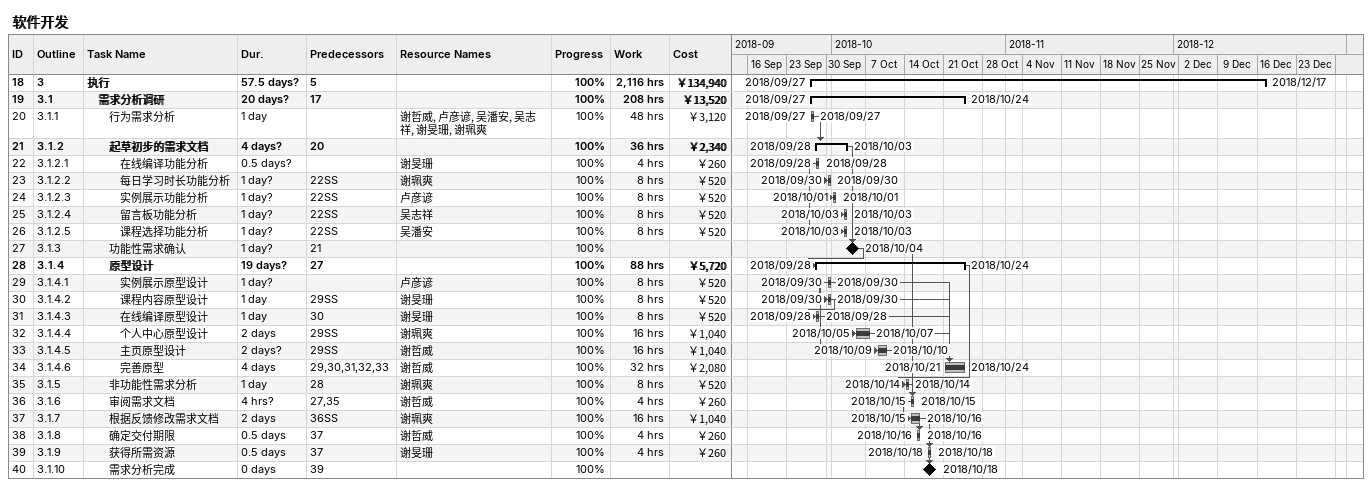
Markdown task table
软件开发

| ID | WBS | Task | Duration | Start | Finish | Predecessors | Resources | % complete | Work (h) | Cost (￥) |
|---|---|---|---|---|---|---|---|---|---|---|
| 18 | 3 | **执行** | 57.5d? | 2018-09-27 | 2018-12-17 | 5 |  | 100 | 2116 | 134940 |
| 19 | 3.1 | **需求分析调研** | 20d? | 2018-09-27 | 2018-10-24 | 17 |  | 100 | 208 | 13520 |
| 20 | 3.1.1 | 行为需求分析 | 1d | 2018-09-27 | 2018-09-27 |  | 谢哲威, 卢彦谚, 吴潘安, 吴志祥, 谢旻珊, 谢珮爽 | 100 | 48 | 3120 |
| 21 | 3.1.2 | **起草初步的需求文档** | 4d? | 2018-09-28 | 2018-10-03 | 20 |  | 100 | 36 | 2340 |
| 22 | 3.1.2.1 | 在线编译功能分析 | 0.5d? | 2018-09-28 | 2018-09-28 |  | 谢旻珊 | 100 | 4 | 260 |
| 23 | 3.1.2.2 | 每日学习时长功能分析 | 1d? | 2018-09-30 | 2018-09-30 | 22SS | 谢珮爽 | 100 | 8 | 520 |
| 24 | 3.1.2.3 | 实例展示功能分析 | 1d? | 2018-10-01 | 2018-10-01 | 22SS | 卢彦谚 | 100 | 8 | 520 |
| 25 | 3.1.2.4 | 留言板功能分析 | 1d? | 2018-10-03 | 2018-10-03 | 22SS | 吴志祥 | 100 | 8 | 520 |
| 26 | 3.1.2.5 | 课程选择功能分析 | 1d? | 2018-10-03 | 2018-10-03 | 22SS | 吴潘安 | 100 | 8 | 520 |
| 27 | 3.1.3 | 功能性需求确认 | 1d? | 2018-10-04 | 2018-10-04 | 21 |  | 100 |  |  |
| 28 | 3.1.4 | **原型设计** | 19d? | 2018-09-28 | 2018-10-24 | 27 |  | 100 | 88 | 5720 |
| 29 | 3.1.4.1 | 实例展示原型设计 | 1d? | 2018-09-30 | 2018-09-30 |  | 卢彦谚 | 100 | 8 | 520 |
| 30 | 3.1.4.2 | 课程内容原型设计 | 1d | 2018-09-30 | 2018-09-30 | 29SS | 谢旻珊 | 100 | 8 | 520 |
| 31 | 3.1.4.3 | 在线编译原型设计 | 1d | 2018-09-28 | 2018-09-28 | 30 | 谢旻珊 | 100 | 8 | 520 |
| 32 | 3.1.4.4 | 个人中心原型设计 | 2d | 2018-10-05 | 2018-10-07 | 29SS | 谢珮爽 | 100 | 16 | 1040 |
| 33 | 3.1.4.5 | 主页原型设计 | 2d? | 2018-10-09 | 2018-10-10 | 29SS | 谢哲威 | 100 | 16 | 1040 |
| 34 | 3.1.4.6 | 完善原型 | 4d | 2018-10-21 | 2018-10-24 | 29, 30, 31, 32, 33 | 谢哲威 | 100 | 32 | 2080 |
| 35 | 3.1.5 | 非功能性需求分析 | 1d | 2018-10-14 | 2018-10-14 | 28 | 谢珮爽 | 100 | 8 | 520 |
| 36 | 3.1.6 | 审阅需求文档 | 4h? | 2018-10-15 | 2018-10-15 | 27, 35 | 谢哲威 | 100 | 4 | 260 |
| 37 | 3.1.7 | 根据反馈修改需求文档 | 2d | 2018-10-15 | 2018-10-16 | 36SS | 谢珮爽 | 100 | 16 | 1040 |
| 38 | 3.1.8 | 确定交付期限 | 0.5d | 2018-10-16 | 2018-10-16 | 37 | 谢哲威 | 100 | 4 | 260 |
| 39 | 3.1.9 | 获得所需资源 | 0.5d | 2018-10-18 | 2018-10-18 | 37 | 谢旻珊 | 100 | 4 | 260 |
| 40 | 3.1.10 | 需求分析完成 | 0d | 2018-10-18 | 2018-10-18 | 39 |  | 100 |  |  |
